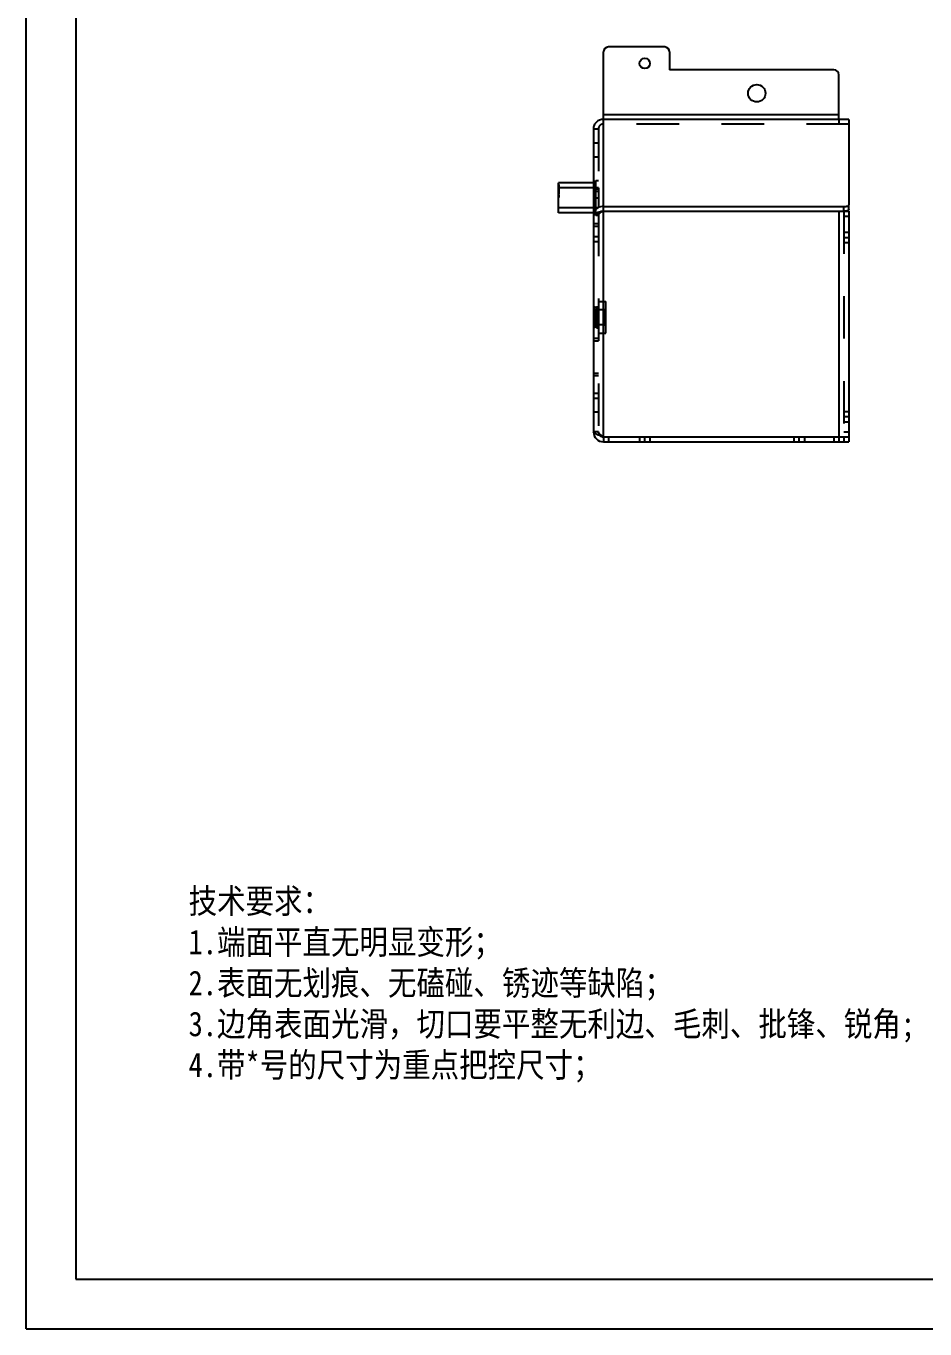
# Model space of a CAD drawing. Header units: millimetres. Extents: x 0 to 8948, y -1340 to 1100.
# Drawn here: x 7671.4 to 7851.9, y 0 to 261.6 of the extents above; entities that cross this region are included whole.
import ezdxf

# ---------------------------------------------------------------- set-up
doc = ezdxf.new("R2010")
doc.units = ezdxf.units.MM
doc.header["$LTSCALE"] = 85.25
doc.linetypes.add('HIDDEN', pattern=[0.2, 0.1, -0.1])
doc.layers.get('0').update_dxf_attribs({"linetype": 'CONTINUOUS'})
doc.layers.add('02___PRT_ALL_AXES', color=7, linetype='CONTINUOUS')
doc.layers.add('DEFAULT_2', color=8, linetype='HIDDEN')
doc.styles.get("Standard").update_dxf_attribs({"font": 'txt', "width": 0.85})

msp = doc.modelspace()

# ---------------------------------------------------------------- linework, layer by layer
at = {"color": 7, "linetype": 'Continuous'}
for p, q in [((7671.429, 0), (7671.429, 420)), ((7778.379, 227.139), (7778.379, 230.139)), ((7787.379, 224.439), (7787.379, 225.379)), ((7835.679, 224.439), (7835.679, 225.379)), ((7836.679, 224.781), (7836.679, 225.721)), ((7787.379, 179.139), (7787.379, 178.139)), ((7835.679, 179.139), (7835.679, 178.139)), ((7836.679, 179.139), (7836.679, 178.139)), ((7671.429, 0), (8265.429, 0))]:
    msp.add_line(p, q, dxfattribs=at)
at = {"color": 3, "linetype": 'Continuous'}
for p, q in [((7787.379, 225.379), (7787.379, 256.434)), ((7799.679, 257.434), (7788.379, 257.434)), ((7800.679, 256.434), (7800.679, 252.834)), ((7833.679, 252.834), (7800.679, 252.834)), ((7834.679, 242.894), (7834.679, 251.834)), ((7834.679, 243.834), (7787.379, 243.834)), ((7785.379, 241.015), (7785.379, 180.139)), ((7836.679, 242.894), (7787.379, 242.894)), ((7836.679, 242.894), (7836.679, 225.721)), ((7787.379, 225.379), (7835.679, 225.379)), ((7787.379, 224.439), (7836.679, 224.439)), ((7787.379, 179.139), (7787.379, 224.439)), ((7834.679, 224.439), (7834.679, 179.139)), ((7836.679, 224.439), (7836.679, 179.139)), ((7787.379, 179.139), (7836.679, 179.139)), ((7787.379, 178.139), (7836.679, 178.139))]:
    msp.add_line(p, q, dxfattribs=at)
at = {"color": 7, "linetype": 'Continuous'}
msp.add_lwpolyline([(7681.429, 10), (8255.429, 10), (8255.429, 410), (7681.429, 410)], close=True, dxfattribs=at)
at = {"color": 3, "linetype": 'Continuous'}
for centre, radius, start, end in [((7788.379, 256.434), 1, 90, 180), ((7799.679, 256.434), 1, 0, 90), ((7833.679, 251.834), 1, 0, 90), ((7787.379, 180.139), 2, 180, 270)]:
    msp.add_arc(centre, radius, start, end, dxfattribs=at)
for points, knots in [([(7787.379, 242.894), (7787.119, 242.894), (7786.599, 242.798), (7785.935, 242.385), (7785.485, 241.76), (7785.379, 241.26), (7785.379, 241.015)], [0, 0, 0, 0, 0.2571362, 0.5101515, 0.7572216, 1, 1, 1, 1]), ([(7787.379, 225.379), (7787.003, 225.407), (7786.244, 225.269), (7785.688, 224.719), (7785.534, 224.404)], [0, 0, 0, 0, 0.5182615, 1, 1, 1, 1]), ([(7835.679, 225.379), (7835.806, 225.379), (7836.046, 225.393), (7836.36, 225.463), (7836.585, 225.552), (7836.679, 225.67), (7836.679, 225.721)], [0, 0, 0, 0, 0.3451565, 0.6446176, 0.8637516, 1, 1, 1, 1]), ([(7785.964, 224.089), (7785.816, 224.042), (7785.614, 223.98), (7785.379, 223.816), (7785.379, 223.739)], [0, 0, 0, 0, 0.6683665, 1, 1, 1, 1]), ([(7786.661, 224.275), (7786.597, 224.26), (7786.364, 224.203), (7786.131, 224.141), (7785.964, 224.089)], [0, 0, 0, 0, 0.2725491, 1, 1, 1, 1]), ([(7787.379, 224.439), (7787.318, 224.425), (7787.078, 224.372), (7786.839, 224.318), (7786.661, 224.275)], [0, 0, 0, 0, 0.2550676, 1, 1, 1, 1]), ([(7786.087, 179.586), (7785.986, 179.628), (7785.804, 179.711), (7785.545, 179.859), (7785.379, 180.028), (7785.379, 180.139)], [0, 0, 0, 0, 0.3557086, 0.6400758, 1, 1, 1, 1]), ([(7786.811, 179.322), (7786.745, 179.344), (7786.502, 179.426), (7786.261, 179.514), (7786.087, 179.586)], [0, 0, 0, 0, 0.2675329, 1, 1, 1, 1])]:
    msp.add_open_spline(points, degree=3, knots=knots, dxfattribs=at)
for points in [[(7785.534, 224.404), (7785.434, 224.2), (7785.379, 223.966), (7785.379, 223.739)], [(7787.379, 179.139), (7787.189, 179.199), (7786.999, 179.26), (7786.811, 179.322)]]:
    msp.add_open_spline(points, degree=3, dxfattribs=at)
at = {"color": 7, "linetype": 'Continuous'}
for points, knots in [([(7787.379, 224.439), (7787.313, 224.449), (7787.065, 224.465), (7786.809, 224.386), (7786.663, 224.277)], [0, 0, 0, 0, 0.266582, 1, 1, 1, 1]), ([(7836.386, 224.539), (7836.362, 224.531), (7836.256, 224.498), (7836.146, 224.477), (7836.061, 224.465)], [0, 0, 0, 0, 0.2284318, 1, 1, 1, 1]), ([(7836.679, 224.781), (7836.679, 224.758), (7836.655, 224.689), (7836.547, 224.603), (7836.446, 224.56), (7836.386, 224.539)], [0, 0, 0, 0, 0.173888, 0.5172207, 1, 1, 1, 1])]:
    msp.add_open_spline(points, degree=3, knots=knots, dxfattribs=at)
at = {"layer": '02___PRT_ALL_AXES', "color": 7, "linetype": 'Continuous'}
for p, q in [((7785.379, 230.139), (7778.379, 230.139)), ((7778.379, 224.139), (7778.379, 227.139)), ((7785.379, 224.139), (7778.379, 224.139))]:
    msp.add_line(p, q, dxfattribs=at)
at = {"layer": '02___PRT_ALL_AXES', "color": 8, "linetype": 'HIDDEN'}
for p, q in [((7786.379, 229.139), (7778.379, 229.139)), ((7778.379, 227.139), (7778.379, 229.139)), ((7785.579, 230.139), (7785.379, 230.139)), ((7785.379, 229.139), (7785.379, 225.139)), ((7786.379, 229.139), (7786.379, 225.139)), ((7786.379, 225.139), (7778.379, 225.139)), ((7785.379, 227.139), (7786.379, 227.139)), ((7785.579, 224.139), (7785.379, 224.139)), ((7836.679, 220.189), (7835.679, 220.189)), ((7835.679, 220.188), (7835.679, 218.09)), ((7836.679, 220.188), (7836.679, 218.09)), ((7836.679, 219.139), (7835.679, 219.139)), ((7836.679, 218.089), (7835.679, 218.089)), ((7786.379, 204.639), (7785.379, 204.639)), ((7785.379, 204.639), (7785.379, 201.639)), ((7786.379, 204.639), (7786.379, 201.639)), ((7785.379, 203.139), (7786.379, 203.139)), ((7786.379, 201.639), (7785.379, 201.639)), ((7836.679, 184.189), (7835.679, 184.189)), ((7835.679, 184.188), (7835.679, 182.09)), ((7836.679, 184.188), (7836.679, 182.09)), ((7836.679, 183.139), (7835.679, 183.139)), ((7836.679, 182.089), (7835.679, 182.089)), ((7794.629, 179.139), (7794.629, 178.139)), ((7794.63, 179.139), (7796.728, 179.139)), ((7794.63, 178.139), (7796.728, 178.139)), ((7795.679, 178.139), (7795.679, 179.139)), ((7796.729, 179.139), (7796.729, 178.139)), ((7825.629, 179.139), (7825.629, 178.139)), ((7825.63, 179.139), (7827.728, 179.139)), ((7825.63, 178.139), (7827.728, 178.139)), ((7826.679, 178.139), (7826.679, 179.139)), ((7827.729, 179.139), (7827.729, 178.139))]:
    msp.add_line(p, q, dxfattribs=at)
at = {"layer": '02___PRT_ALL_AXES', "color": 3, "linetype": 'Continuous'}
for centre, radius in [((7795.679, 254.139), 1.05), ((7818.179, 248.139), 1.75)]:
    msp.add_circle(centre, radius, dxfattribs=at)
at = {"layer": 'DEFAULT_2', "color": 8, "linetype": 'HIDDEN'}
for p, q in [((7785.379, 241.015), (7786.379, 241.015)), ((7786.379, 241.015), (7786.379, 180.139)), ((7836.679, 241.955), (7787.379, 241.955)), ((7834.679, 242.894), (7834.679, 241.955)), ((7785.379, 238.174), (7786.379, 238.174)), ((7785.379, 235.391), (7786.379, 235.391)), ((7785.879, 230.639), (7786.379, 230.639)), ((7785.879, 223.639), (7785.879, 230.639)), ((7778.479, 229.848), (7778.379, 229.848)), ((7778.379, 229.724), (7778.479, 229.724)), ((7778.479, 229.65), (7778.379, 229.65)), ((7778.379, 229.594), (7778.479, 229.594)), ((7778.379, 229.566), (7778.479, 229.566)), ((7778.379, 229.53), (7778.479, 229.53)), ((7778.379, 229.516), (7778.479, 229.516)), ((7778.379, 229.461), (7778.479, 229.461)), ((7778.379, 229.437), (7778.479, 229.437)), ((7778.379, 229.4), (7778.479, 229.4)), ((7778.379, 229.362), (7778.479, 229.362)), ((7778.379, 229.333), (7778.479, 229.333)), ((7778.379, 229.281), (7778.479, 229.281)), ((7778.379, 229.218), (7778.479, 229.218)), ((7778.379, 229.184), (7778.479, 229.184)), ((7778.379, 229.116), (7778.479, 229.116)), ((7778.379, 229.079), (7778.479, 229.079)), ((7778.379, 229.067), (7778.479, 229.067)), ((7778.379, 229.064), (7778.479, 229.064)), ((7778.379, 229.06), (7778.479, 229.06)), ((7778.379, 229.042), (7778.479, 229.042)), ((7778.379, 229.039), (7778.479, 229.039)), ((7778.379, 229.017), (7778.479, 229.017)), ((7778.379, 229), (7778.479, 229)), ((7778.379, 228.973), (7778.479, 228.973)), ((7778.379, 228.96), (7778.479, 228.96)), ((7778.379, 228.943), (7778.479, 228.943)), ((7778.379, 228.937), (7778.479, 228.937)), ((7778.379, 228.924), (7778.479, 228.924)), ((7778.479, 228.905), (7778.379, 228.905)), ((7778.479, 228.823), (7778.379, 228.823)), ((7778.379, 228.761), (7778.479, 228.761)), ((7778.379, 228.699), (7778.479, 228.699)), ((7778.379, 228.681), (7778.479, 228.681)), ((7778.379, 228.619), (7778.479, 228.619)), ((7778.379, 228.549), (7778.479, 228.549)), ((7778.379, 228.503), (7778.479, 228.503)), ((7778.379, 228.487), (7778.479, 228.487)), ((7778.379, 228.42), (7778.479, 228.42)), ((7778.379, 228.341), (7778.479, 228.341)), ((7778.379, 228.259), (7778.479, 228.259)), ((7778.379, 228.249), (7778.479, 228.249)), ((7778.379, 228.185), (7778.479, 228.185)), ((7778.379, 228.183), (7778.479, 228.183)), ((7778.379, 228.162), (7778.479, 228.162)), ((7778.379, 228.154), (7778.479, 228.154)), ((7778.379, 228.141), (7778.479, 228.141)), ((7778.379, 228.128), (7778.479, 228.128)), ((7778.379, 228.115), (7778.479, 228.115)), ((7778.379, 228.11), (7778.479, 228.11)), ((7778.379, 228.097), (7778.479, 228.097)), ((7778.379, 228.084), (7778.479, 228.084)), ((7778.379, 228.071), (7778.479, 228.071)), ((7778.379, 228.064), (7778.479, 228.064)), ((7778.379, 228.042), (7778.479, 228.042)), ((7778.379, 228.041), (7778.479, 228.041)), ((7778.379, 227.976), (7778.479, 227.976)), ((7778.379, 227.966), (7778.479, 227.966)), ((7778.379, 227.816), (7778.479, 227.816)), ((7778.379, 227.809), (7778.479, 227.809)), ((7778.379, 227.795), (7778.479, 227.795)), ((7778.379, 227.765), (7778.479, 227.765)), ((7778.379, 227.754), (7778.479, 227.754)), ((7778.379, 227.752), (7778.479, 227.752)), ((7778.379, 227.747), (7778.479, 227.747)), ((7778.379, 227.734), (7778.479, 227.734)), ((7778.379, 227.73), (7778.479, 227.73)), ((7778.379, 227.727), (7778.479, 227.727)), ((7778.379, 227.702), (7778.479, 227.702)), ((7778.379, 227.693), (7778.479, 227.693)), ((7778.379, 227.692), (7778.479, 227.692)), ((7778.379, 227.687), (7778.479, 227.687)), ((7778.379, 227.677), (7778.479, 227.677)), ((7778.379, 227.669), (7778.479, 227.669)), ((7778.379, 227.668), (7778.479, 227.668)), ((7778.379, 227.664), (7778.479, 227.664)), ((7778.379, 227.656), (7778.479, 227.656)), ((7778.379, 227.646), (7778.479, 227.646)), ((7778.379, 227.643), (7778.479, 227.643)), ((7778.379, 227.632), (7778.479, 227.632)), ((7778.379, 227.624), (7778.479, 227.624)), ((7778.479, 228.341), (7778.479, 229.848)), ((7778.479, 227.966), (7778.479, 228.259)), ((7778.479, 227.185), (7778.479, 227.816)), ((7786.379, 228.889), (7785.379, 228.889)), ((7786.379, 228.389), (7785.379, 228.389)), ((7785.579, 224.139), (7785.579, 230.139)), ((7785.879, 229.939), (7785.579, 229.939)), ((7778.479, 227.599), (7778.379, 227.599)), ((7778.379, 227.597), (7778.479, 227.597)), ((7778.379, 227.583), (7778.479, 227.583)), ((7778.379, 227.568), (7778.479, 227.568)), ((7778.379, 227.556), (7778.479, 227.556)), ((7778.379, 227.551), (7778.479, 227.551)), ((7778.379, 227.529), (7778.479, 227.529)), ((7778.379, 227.52), (7778.479, 227.52)), ((7778.379, 227.502), (7778.479, 227.502)), ((7778.479, 227.495), (7778.379, 227.495)), ((7778.379, 227.483), (7778.479, 227.483)), ((7778.379, 227.471), (7778.479, 227.471)), ((7778.379, 227.463), (7778.479, 227.463)), ((7778.379, 227.454), (7778.479, 227.454)), ((7778.379, 227.434), (7778.479, 227.434)), ((7778.379, 227.417), (7778.479, 227.417)), ((7778.379, 227.412), (7778.479, 227.412)), ((7778.379, 227.405), (7778.479, 227.405)), ((7778.379, 227.399), (7778.479, 227.399)), ((7778.379, 227.385), (7778.479, 227.385)), ((7778.379, 227.363), (7778.479, 227.363)), ((7778.379, 227.353), (7778.479, 227.353)), ((7778.379, 227.338), (7778.479, 227.338)), ((7778.379, 227.326), (7778.479, 227.326)), ((7778.379, 227.325), (7778.479, 227.325)), ((7778.379, 227.323), (7778.479, 227.323)), ((7778.379, 227.312), (7778.479, 227.312)), ((7778.379, 227.304), (7778.479, 227.304)), ((7778.379, 227.298), (7778.479, 227.298)), ((7778.379, 227.296), (7778.479, 227.296)), ((7778.379, 227.294), (7778.479, 227.294)), ((7778.379, 227.291), (7778.479, 227.291)), ((7778.379, 227.272), (7778.479, 227.272)), ((7778.379, 227.268), (7778.479, 227.268)), ((7778.379, 227.266), (7778.479, 227.266)), ((7778.379, 227.249), (7778.479, 227.249)), ((7778.379, 227.236), (7778.479, 227.236)), ((7778.379, 227.234), (7778.479, 227.234)), ((7778.379, 227.222), (7778.479, 227.222)), ((7778.379, 227.215), (7778.479, 227.215)), ((7778.379, 227.207), (7778.479, 227.207)), ((7778.379, 227.192), (7778.479, 227.192)), ((7778.379, 227.185), (7778.479, 227.185)), ((7785.879, 227.139), (7786.379, 227.139)), ((7786.379, 223.739), (7785.379, 223.739)), ((7785.879, 224.339), (7785.579, 224.339)), ((7785.879, 223.639), (7786.379, 223.639)), ((7835.679, 224.439), (7835.679, 179.139)), ((7835.679, 223.439), (7836.679, 223.439)), ((7786.379, 221.889), (7785.379, 221.889)), ((7786.379, 221.389), (7785.379, 221.389)), ((7785.379, 219.389), (7786.379, 219.389)), ((7785.379, 218.389), (7786.379, 218.389)), ((7785.409, 205.264), (7785.509, 205.264)), ((7785.409, 205.264), (7785.409, 201.014)), ((7785.409, 204.939), (7785.709, 204.639)), ((7785.999, 205.039), (7785.509, 205.264)), ((7785.509, 205.264), (7785.509, 201.014)), ((7787.579, 204.639), (7785.709, 204.639)), ((7785.709, 204.639), (7785.709, 201.639)), ((7785.999, 205.264), (7786.379, 205.264)), ((7785.999, 205.264), (7785.999, 201.014)), ((7786.379, 206.289), (7787.879, 206.289)), ((7787.579, 204.639), (7787.879, 204.939)), ((7787.579, 204.639), (7787.579, 201.639)), ((7787.879, 199.989), (7787.879, 206.289)), ((7785.709, 201.639), (7785.409, 201.339)), ((7787.579, 201.639), (7785.709, 201.639)), ((7787.579, 201.639), (7787.879, 201.339)), ((7787.859, 202.403), (7787.879, 202.403)), ((7787.859, 202.052), (7787.859, 202.403)), ((7787.879, 202.375), (7787.859, 202.375)), ((7787.859, 202.32), (7787.879, 202.32)), ((7787.859, 202.254), (7787.879, 202.254)), ((7787.859, 202.249), (7787.879, 202.249)), ((7787.879, 202.218), (7787.859, 202.218)), ((7787.859, 202.203), (7787.879, 202.203)), ((7787.859, 202.199), (7787.879, 202.199)), ((7787.859, 202.193), (7787.879, 202.193)), ((7787.859, 202.188), (7787.879, 202.188)), ((7787.859, 202.151), (7787.879, 202.151)), ((7787.879, 202.148), (7787.859, 202.148)), ((7787.859, 202.105), (7787.879, 202.105)), ((7787.859, 202.058), (7787.879, 202.058)), ((7787.879, 202.052), (7787.859, 202.052)), ((7787.859, 201.941), (7787.879, 201.941)), ((7787.859, 200.51), (7787.859, 201.941)), ((7787.859, 201.92), (7787.879, 201.92)), ((7787.879, 201.819), (7787.859, 201.819)), ((7787.859, 201.818), (7787.879, 201.818)), ((7787.859, 201.801), (7787.879, 201.801)), ((7787.859, 201.774), (7787.879, 201.774)), ((7787.879, 201.758), (7787.859, 201.758)), ((7787.859, 201.758), (7787.879, 201.758)), ((7787.859, 201.757), (7787.879, 201.757)), ((7787.859, 201.737), (7787.879, 201.737)), ((7787.859, 201.736), (7787.879, 201.736)), ((7787.859, 201.727), (7787.879, 201.727)), ((7787.859, 201.688), (7787.879, 201.688)), ((7787.859, 201.684), (7787.879, 201.684)), ((7787.859, 201.66), (7787.879, 201.66)), ((7787.859, 201.643), (7787.879, 201.643)), ((7787.859, 201.635), (7787.879, 201.635)), ((7787.859, 201.623), (7787.879, 201.623)), ((7787.879, 201.623), (7787.859, 201.623)), ((7787.859, 201.595), (7787.879, 201.595)), ((7787.859, 201.58), (7787.879, 201.58)), ((7787.859, 201.579), (7787.879, 201.579)), ((7787.859, 201.575), (7787.879, 201.575)), ((7787.879, 201.571), (7787.859, 201.571)), ((7787.859, 201.559), (7787.879, 201.559)), ((7787.859, 201.527), (7787.879, 201.527)), ((7787.859, 201.527), (7787.879, 201.527)), ((7787.879, 201.523), (7787.859, 201.523)), ((7787.859, 201.519), (7787.879, 201.519)), ((7787.859, 201.496), (7787.879, 201.496)), ((7787.859, 201.487), (7787.879, 201.487)), ((7787.859, 201.483), (7787.879, 201.483)), ((7787.859, 201.47), (7787.879, 201.47)), ((7786.379, 198.889), (7785.379, 198.889)), ((7785.409, 201.014), (7785.509, 201.014)), ((7785.999, 201.239), (7785.509, 201.014)), ((7785.999, 201.014), (7786.379, 201.014)), ((7786.379, 199.989), (7787.879, 199.989)), ((7787.879, 201.45), (7787.859, 201.45)), ((7787.859, 201.418), (7787.879, 201.418)), ((7787.859, 201.366), (7787.879, 201.366)), ((7787.859, 201.337), (7787.879, 201.337)), ((7787.859, 201.327), (7787.879, 201.327)), ((7787.859, 201.312), (7787.879, 201.312)), ((7787.859, 201.292), (7787.879, 201.292)), ((7787.879, 201.284), (7787.859, 201.284)), ((7787.859, 201.276), (7787.879, 201.276)), ((7787.879, 201.275), (7787.859, 201.275)), ((7787.859, 201.268), (7787.879, 201.268)), ((7787.859, 201.238), (7787.879, 201.238)), ((7787.859, 201.222), (7787.879, 201.222)), ((7787.859, 201.217), (7787.879, 201.217)), ((7787.859, 201.196), (7787.879, 201.196)), ((7787.859, 201.183), (7787.879, 201.183)), ((7787.879, 201.106), (7787.859, 201.106)), ((7787.859, 201.104), (7787.879, 201.104)), ((7787.859, 201.096), (7787.879, 201.096)), ((7787.859, 201.093), (7787.879, 201.093)), ((7787.859, 201.08), (7787.879, 201.08)), ((7787.879, 201.079), (7787.859, 201.079)), ((7787.859, 201.078), (7787.879, 201.078)), ((7787.859, 201.066), (7787.879, 201.066)), ((7787.879, 201.066), (7787.859, 201.066)), ((7787.859, 201.063), (7787.879, 201.063)), ((7787.879, 201.055), (7787.859, 201.055)), ((7787.859, 201.048), (7787.879, 201.048)), ((7787.859, 201.041), (7787.879, 201.041)), ((7787.859, 201.021), (7787.879, 201.021)), ((7787.859, 201.016), (7787.879, 201.016)), ((7787.859, 201.002), (7787.879, 201.002)), ((7787.859, 200.996), (7787.879, 200.996)), ((7787.859, 200.975), (7787.879, 200.975)), ((7787.859, 200.974), (7787.879, 200.974)), ((7787.859, 200.972), (7787.879, 200.972)), ((7787.859, 200.959), (7787.879, 200.959)), ((7787.879, 200.946), (7787.859, 200.946)), ((7787.859, 200.937), (7787.879, 200.937)), ((7787.859, 200.919), (7787.879, 200.919)), ((7787.859, 200.882), (7787.879, 200.882)), ((7787.859, 200.862), (7787.879, 200.862)), ((7787.859, 200.85), (7787.879, 200.85)), ((7787.859, 200.842), (7787.879, 200.842)), ((7787.859, 200.83), (7787.879, 200.83)), ((7787.859, 200.82), (7787.879, 200.82)), ((7787.859, 200.818), (7787.879, 200.818)), ((7787.879, 200.806), (7787.859, 200.806)), ((7787.859, 200.805), (7787.879, 200.805)), ((7787.859, 200.798), (7787.879, 200.798)), ((7787.879, 200.795), (7787.859, 200.795)), ((7787.859, 200.792), (7787.879, 200.792)), ((7787.859, 200.779), (7787.879, 200.779)), ((7787.859, 200.776), (7787.879, 200.776)), ((7787.859, 200.775), (7787.879, 200.775)), ((7787.859, 200.76), (7787.879, 200.76)), ((7787.859, 200.743), (7787.879, 200.743)), ((7787.859, 200.742), (7787.879, 200.742)), ((7787.859, 200.724), (7787.879, 200.724)), ((7787.859, 200.709), (7787.879, 200.709)), ((7787.859, 200.703), (7787.879, 200.703)), ((7787.879, 200.696), (7787.859, 200.696)), ((7787.859, 200.675), (7787.879, 200.675)), ((7787.859, 200.673), (7787.879, 200.673)), ((7787.859, 200.66), (7787.879, 200.66)), ((7787.859, 200.58), (7787.879, 200.58)), ((7787.859, 200.574), (7787.879, 200.574)), ((7787.859, 200.57), (7787.879, 200.57)), ((7787.859, 200.539), (7787.879, 200.539)), ((7787.879, 200.538), (7787.859, 200.538)), ((7787.859, 200.512), (7787.879, 200.512)), ((7787.859, 200.51), (7787.879, 200.51)), ((7786.379, 198.389), (7785.379, 198.389)), ((7786.379, 191.889), (7785.379, 191.889)), ((7786.379, 191.389), (7785.379, 191.389)), ((7785.379, 187.889), (7786.379, 187.889)), ((7785.379, 186.889), (7786.379, 186.889)), ((7785.379, 184.139), (7786.379, 184.139)), ((7786.379, 180.139), (7785.379, 180.139)), ((7788.379, 179.139), (7788.379, 178.139)), ((7833.679, 179.139), (7833.679, 178.139)), ((7834.679, 179.139), (7834.679, 178.139)), ((7835.679, 180.139), (7836.679, 180.139))]:
    msp.add_line(p, q, dxfattribs=at)
msp.add_arc((7787.379, 180.139), 1, 180, 270, dxfattribs=at)
for points, knots in [([(7787.379, 241.955), (7787.126, 241.955), (7786.607, 241.768), (7786.379, 241.257), (7786.379, 241.015)], [0, 0, 0, 0, 0.5109871, 1, 1, 1, 1]), ([(7787.379, 224.439), (7787.138, 224.332), (7786.81, 224.189), (7786.463, 223.952), (7786.379, 223.802), (7786.379, 223.739)], [0, 0, 0, 0, 0.6269395, 0.8483282, 1, 1, 1, 1]), ([(7786.663, 224.277), (7786.577, 224.213), (7786.432, 224.052), (7786.379, 223.84), (7786.379, 223.739)], [0, 0, 0, 0, 0.5136641, 1, 1, 1, 1]), ([(7787.379, 179.139), (7787.25, 179.221), (7787.004, 179.378), (7786.625, 179.654), (7786.379, 179.946), (7786.379, 180.139)], [0, 0, 0, 0, 0.3160977, 0.5992338, 1, 1, 1, 1])]:
    msp.add_open_spline(points, degree=3, knots=knots, dxfattribs=at)
msp.add_open_spline([(7836.061, 224.465), (7835.935, 224.447), (7835.806, 224.439), (7835.679, 224.439)], degree=3, dxfattribs=at)

# ---------------------------------------------------------------- texts
at = {"insert": (7704.073, 88.406), "char_height": 4.935, "width": 175.76291, "attachment_point": 1}
msp.add_mtext('{\\fSimSun|b0|i0|c134|p54;技术要求：\\P1.端面平直无明显变形；\\P2.表面无划痕、无磕碰、锈迹等缺陷；\\P3.边角表面光滑，切口要平整无利边、毛刺、批锋、锐角;\\P4.\\fSimSun|b0|i0|c134|p34;\\C0;带*号的尺寸为重点把控尺寸\\fSimSun|b0|i0|c134|p54;\\C256;；}', dxfattribs=at)

doc.saveas('drawing.dxf')
